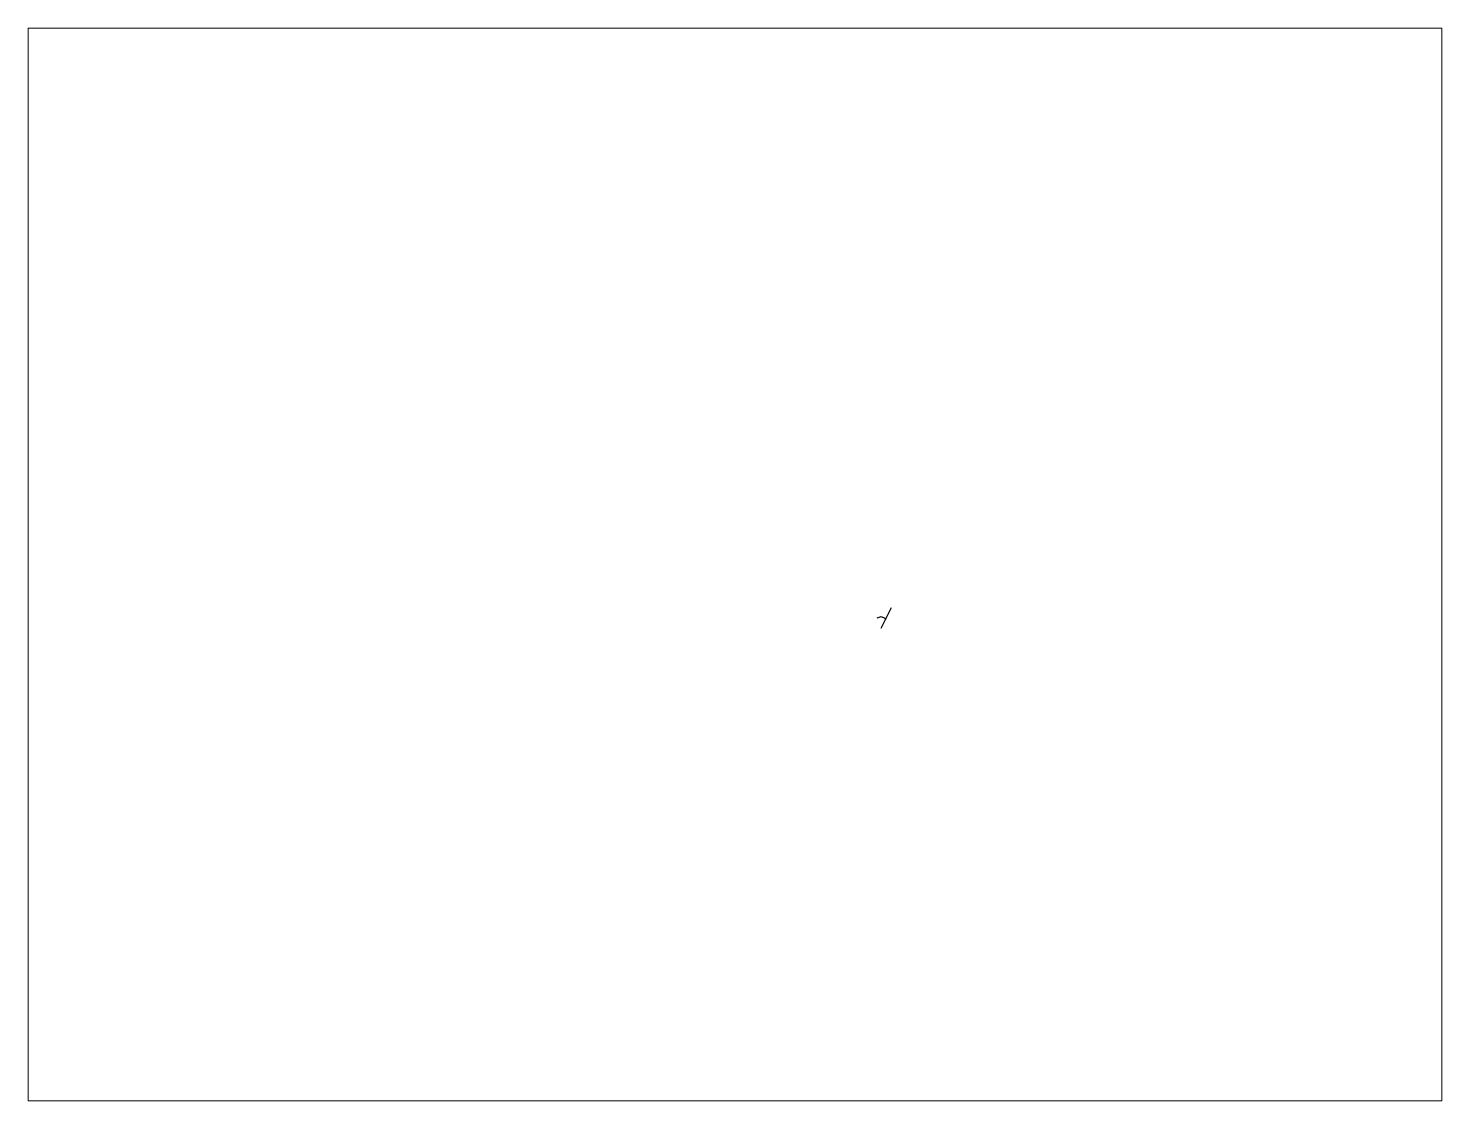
# Paper-space layout 'Layout1' of a CAD drawing. Header units: metres. Extents: x 26 to 231, y 20 to 176.
# The model-space entities are those that its viewports show. They can reach past a viewport. Long polylines and large blocks are cut down to what shows.
import ezdxf

# ---------------------------------------------------------------- set-up
doc = ezdxf.new("R2010")
doc.units = ezdxf.units.M
doc.layers.add('war_bauwerk_text', color=7, linetype='Continuous')
doc.layers.add('war_leitung', color=7, linetype='Continuous')

msp = doc.modelspace()

# ---------------------------------------------------------------- linework, layer by layer
at = {"layer": 'war_bauwerk_text', "color": 80}
for p, q in [((2810975.01, 1183946.47), (2810977.51, 1183947.37)), ((2810977.51, 1183947.37), (2810979.91, 1183946.33)), ((2810979.91, 1183946.33), (2810980.24, 1183945.51))]:
    msp.add_line(p, q, dxfattribs=at)
at = {"layer": 'war_leitung', "color": 160, "true_color": 0x0048ff}
msp.add_lwpolyline([(2810983.88, 1183952.73), (2810977.34, 1183939.76)], dxfattribs=at)

psp = doc.layouts.get("Layout1")

# ---------------------------------------------------------------- viewports
at = {"layer": '0', "view_target_point": (370776.43, 310629.57)}
psp.add_viewport(center=(128.5, 97.5), size=(205.6, 156), view_center_point=(2440110.08, 873350.15), view_height=668.0063, dxfattribs=at)

doc.saveas('drawing.dxf')
